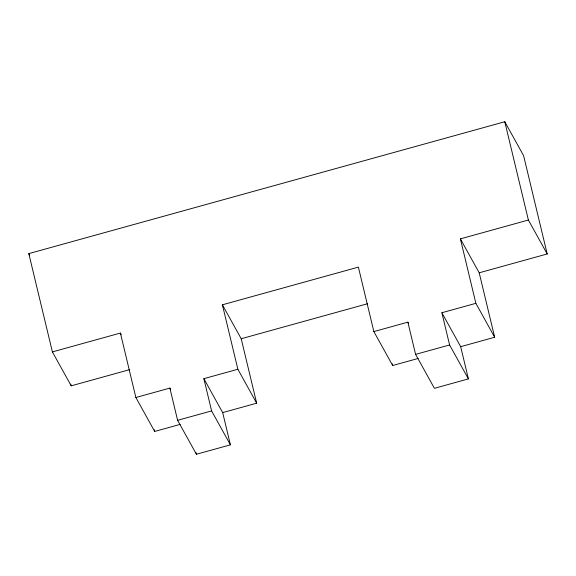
<?xml version="1.0" encoding="UTF-8"?>
<svg xmlns="http://www.w3.org/2000/svg" width="576" height="576" viewBox="0 0 576 576"><rect width="100%" height="100%" fill="white"/><g stroke="black" fill="none" stroke-linecap="round" stroke-linejoin="round"><path stroke-width="0.86" d="M129.737 369.619L71.208 385.834L52.394 351.9L28.8 253.613L504.792 121.745L523.606 155.678L547.2 253.966L479.203 272.808L460.39 238.867L528.386 220.032L547.2 253.966M52.394 351.9L120.398 333.065L121.248 334.606M237.866 369.259L203.868 378.677L222.682 412.61L256.68 403.193L237.866 369.259L222.394 304.805L358.387 267.127L373.86 331.582L392.674 365.515L418.176 358.452M222.394 304.805L241.207 338.738L367.675 303.703M120.398 333.065L135.871 397.512L169.87 388.094L170.719 389.635M373.86 331.582L407.866 322.157L408.715 323.705M441.864 312.739L475.862 303.322L494.676 337.255L460.678 346.673L441.864 312.739L449.597 344.966L468.41 378.9L434.412 388.318L415.598 354.384L407.866 322.157M177.602 420.322L211.601 410.897L230.414 444.838L196.416 454.255L177.602 420.322L169.87 388.094M415.598 354.384L449.597 344.966M135.871 397.512L154.685 431.446L180.18 424.382M28.8 253.613L29.657 255.161M504.792 121.745L528.386 220.032M479.203 272.808L494.676 337.255M460.39 238.867L475.862 303.322M460.678 346.673L468.41 378.9M392.256 363.773L392.674 365.515M241.207 338.738L256.68 403.193M222.682 412.61L230.414 444.838M203.868 378.677L211.601 410.897M195.998 452.513L196.416 454.255M154.26 429.703L154.685 431.446M70.79 384.098L71.208 385.834"/></g></svg>
